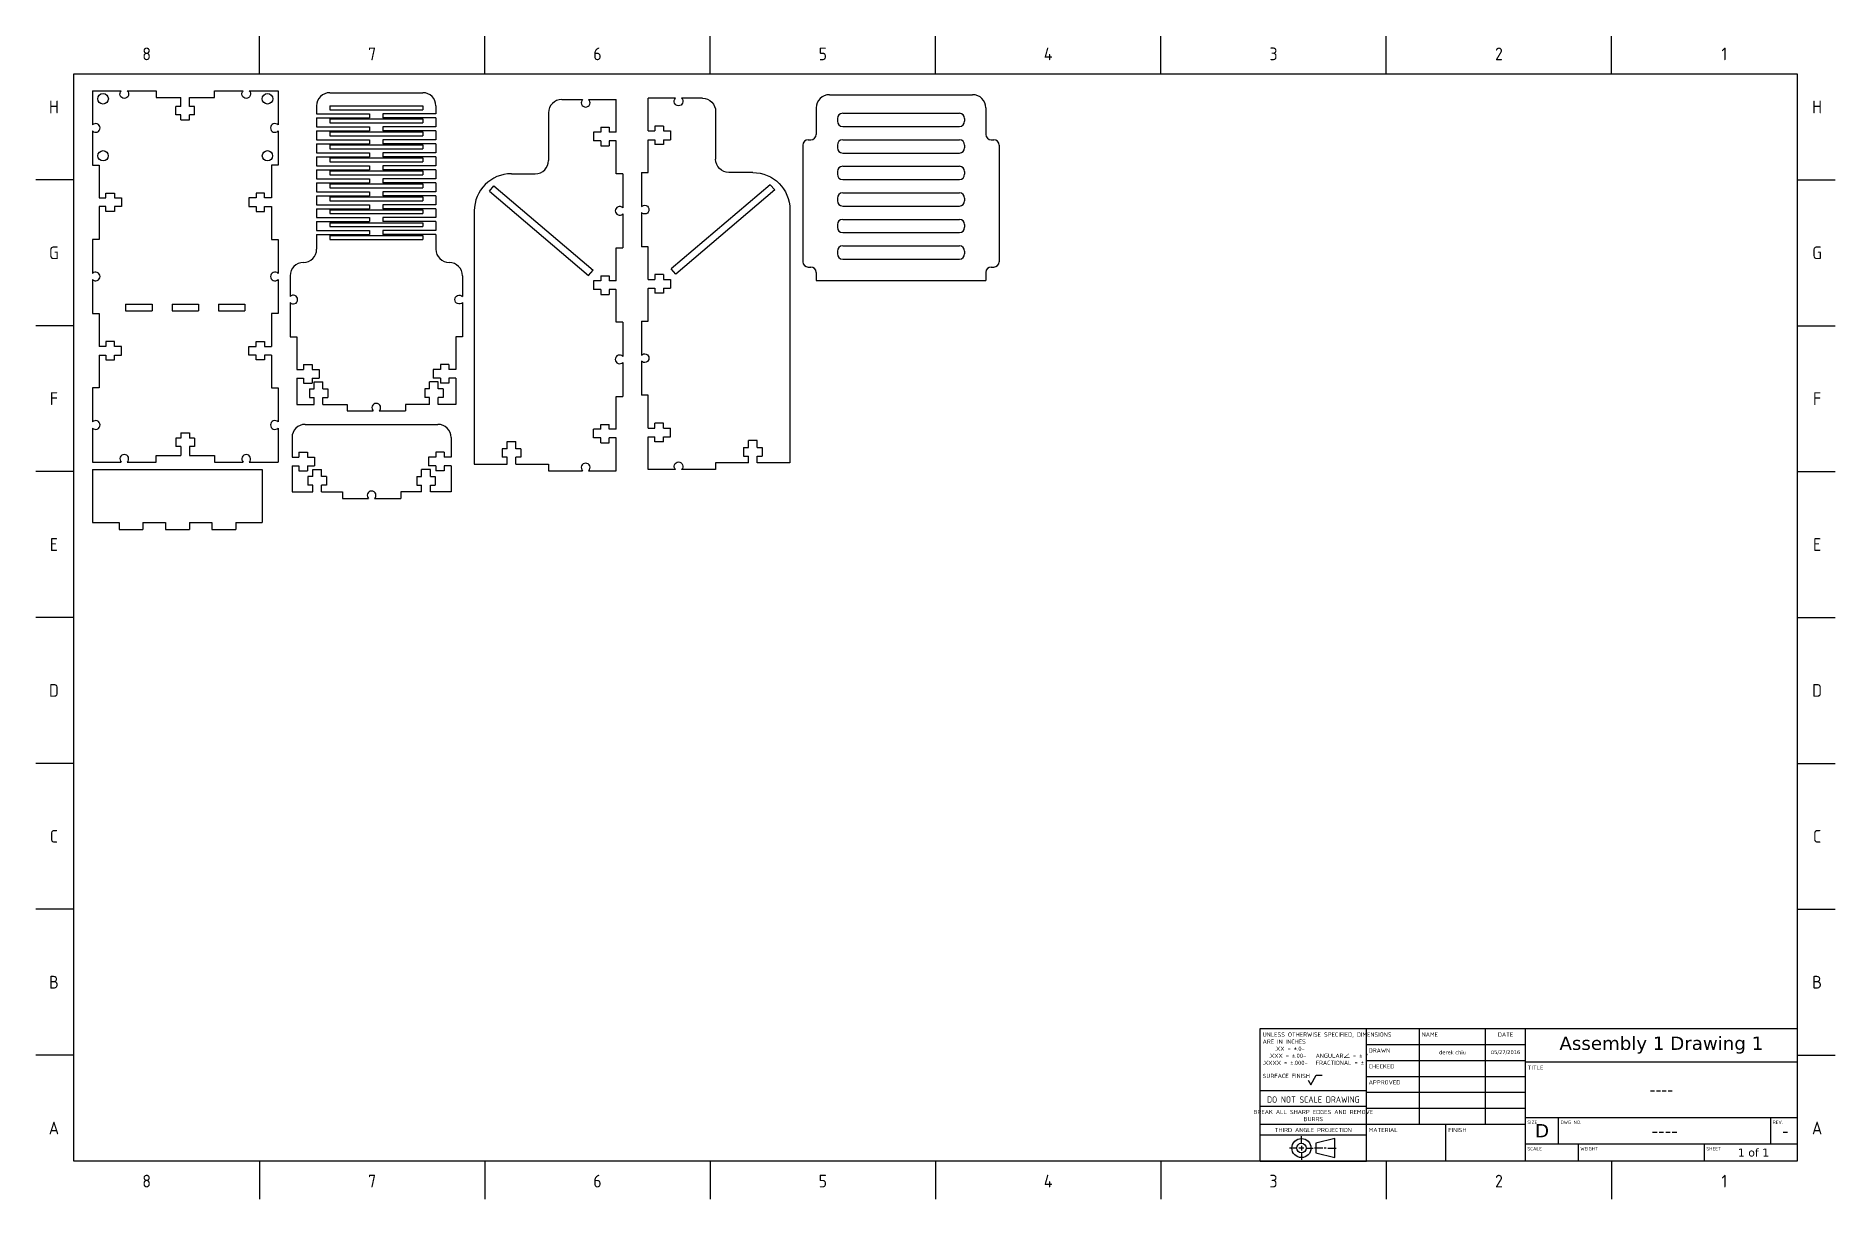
# Model space of a CAD drawing. Extents: x 0 to 33.9, y 0 to 22.
import ezdxf

# ---------------------------------------------------------------- set-up
doc = ezdxf.new("R2010")
doc.units = 0
doc.header["$LTSCALE"] = 0.5
doc.header["$MEASUREMENT"] = 0
for name, color, linetype in [('BORDER_FRAME', 7, 'CONTINUOUS'), ('BORDER_ZONES', 7, 'CONTINUOUS'), ('TITLE_BLOCK', 7, 'CONTINUOUS'), ('VISIBLE', 7, 'CONTINUOUS')]:
    doc.layers.add(name, color=color, linetype=linetype)
doc.styles.add('ONSHAPE-STANDARD', font='ISOCP.SHX')
doc.styles.add('ONSHAPE-STANDARD-FIELDS', font='DejaVuSansMono.ttf')

msp = doc.modelspace()

# ---------------------------------------------------------------- linework, layer by layer
at = {"layer": 'BORDER_FRAME', "color": 7}
for p, q in [((0.713, 0.75), (0.713, 21.25)), ((0.713, 21.25), (33.212, 21.25)), ((33.212, 21.25), (33.212, 0.75)), ((33.212, 0.75), (0.713, 0.75))]:
    msp.add_line(p, q, dxfattribs=at)
at = {"layer": 'BORDER_ZONES', "color": 7}
for p, q in [((4.213, 21.25), (4.213, 21.962)), ((8.463, 21.25), (8.463, 21.962)), ((12.713, 21.25), (12.713, 21.962)), ((16.962, 21.25), (16.962, 21.962)), ((21.212, 21.25), (21.212, 21.962)), ((25.462, 21.25), (25.462, 21.962)), ((29.712, 21.25), (29.712, 21.962)), ((0.713, 19.25), (0, 19.25)), ((33.212, 19.25), (33.925, 19.25)), ((0.713, 16.5), (0, 16.5)), ((33.212, 16.5), (33.925, 16.5)), ((0.713, 13.75), (0, 13.75)), ((33.212, 13.75), (33.925, 13.75)), ((0.713, 11), (0, 11)), ((33.212, 11), (33.925, 11)), ((0.713, 8.25), (0, 8.25)), ((33.212, 8.25), (33.925, 8.25)), ((0.713, 5.5), (0, 5.5)), ((33.212, 5.5), (33.925, 5.5)), ((0.713, 2.75), (0, 2.75)), ((33.212, 2.75), (33.925, 2.75)), ((4.213, 0.75), (4.213, 0.037)), ((8.463, 0.75), (8.463, 0.037)), ((12.713, 0.75), (12.713, 0.037)), ((16.962, 0.75), (16.962, 0.037)), ((21.212, 0.75), (21.212, 0.037)), ((25.462, 0.75), (25.462, 0.037)), ((29.712, 0.75), (29.712, 0.037))]:
    msp.add_line(p, q, dxfattribs=at)
at = {"layer": 'TITLE_BLOCK', "color": 7}
for p, q in [((23.087, 0.75), (23.087, 3.25)), ((23.087, 3.25), (25.087, 3.25)), ((25.087, 0.75), (25.087, 3.25)), ((25.087, 3.25), (28.087, 3.25)), ((26.087, 1.45), (26.087, 3.25)), ((27.337, 1.45), (27.337, 3.25)), ((28.087, 0.75), (28.087, 3.25)), ((28.087, 3.25), (33.212, 3.25)), ((25.087, 2.95), (28.087, 2.95)), ((24.038, 2.193), (24.142, 2.375)), ((24.142, 2.375), (24.253, 2.375)), ((25.087, 2.65), (28.087, 2.65)), ((28.087, 2.625), (33.212, 2.625)), ((23.087, 2.08), (25.087, 2.08)), ((23.988, 2.28), (24.038, 2.193)), ((25.087, 2.35), (28.087, 2.35)), ((25.087, 2.05), (28.087, 2.05)), ((23.087, 1.79), (25.087, 1.79)), ((25.087, 1.75), (28.087, 1.75)), ((23.087, 1.45), (25.087, 1.45)), ((25.087, 1.45), (28.087, 1.45)), ((26.587, 0.75), (26.587, 1.45)), ((28.087, 1.575), (33.212, 1.575)), ((28.712, 1.075), (28.712, 1.575)), ((32.712, 1.075), (32.712, 1.575)), ((23.087, 1.25), (25.087, 1.25)), ((23.863, 1.088), (23.863, 1.223)), ((23.863, 1.043), (23.863, 0.953)), ((24.492, 1.178), (24.133, 1.088)), ((24.133, 1.088), (24.133, 0.908)), ((24.492, 0.818), (24.492, 1.178)), ((28.087, 1.075), (33.212, 1.075)), ((29.087, 0.75), (29.087, 1.075)), ((31.462, 0.75), (31.462, 1.075)), ((23.087, 0.75), (25.087, 0.75)), ((23.773, 0.998), (23.637, 0.998)), ((23.907, 0.998), (23.817, 0.998)), ((23.863, 0.908), (23.863, 0.773)), ((23.953, 0.998), (24.087, 0.998)), ((24.267, 0.998), (24.11, 0.998)), ((24.133, 0.908), (24.492, 0.818)), ((24.331, 0.998), (24.294, 0.998)), ((24.358, 0.998), (24.515, 0.998))]:
    msp.add_line(p, q, dxfattribs=at)
for radius in [0.18, 0.09]:
    msp.add_circle((23.863, 0.998), radius, dxfattribs=at)
at = {"layer": 'VISIBLE'}
for p, q in [((1.065, 20.929), (1.065, 20.286)), ((1.065, 20.929), (1.609, 20.929)), ((1.722, 20.929), (2.265, 20.929)), ((2.265, 20.929), (2.265, 20.804)), ((2.265, 20.804), (2.733, 20.804)), ((2.733, 20.635), (2.733, 20.804)), ((2.898, 20.635), (2.898, 20.804)), ((2.898, 20.804), (3.365, 20.804)), ((3.365, 20.804), (3.365, 20.929)), ((3.365, 20.929), (3.909, 20.929)), ((4.022, 20.929), (4.565, 20.929)), ((4.565, 20.929), (4.565, 20.286)), ((5.542, 20.893), (7.292, 20.893)), ((9.916, 20.766), (10.309, 20.766)), ((10.422, 20.766), (10.941, 20.766)), ((10.941, 20.149), (10.941, 20.766)), ((11.542, 20.172), (11.542, 20.789)), ((12.06, 20.789), (11.542, 20.789)), ((12.567, 20.789), (12.173, 20.789)), ((14.962, 20.856), (17.662, 20.856)), ((2.733, 20.635), (2.64, 20.635)), ((2.64, 20.475), (2.64, 20.635)), ((2.733, 20.475), (2.64, 20.475)), ((2.733, 20.379), (2.733, 20.475)), ((2.733, 20.379), (2.898, 20.379)), ((2.99, 20.635), (2.898, 20.635)), ((2.898, 20.379), (2.898, 20.475)), ((2.99, 20.475), (2.898, 20.475)), ((2.99, 20.475), (2.99, 20.635)), ((5.292, 20.643), (5.292, 20.493)), ((5.292, 20.493), (6.292, 20.493)), ((5.292, 20.418), (5.292, 20.249)), ((5.292, 20.418), (6.292, 20.418)), ((5.542, 20.643), (7.292, 20.643)), ((5.542, 20.643), (5.542, 20.568)), ((5.542, 20.568), (7.292, 20.568)), ((5.542, 20.399), (7.292, 20.399)), ((5.542, 20.399), (5.542, 20.324)), ((6.292, 20.493), (6.292, 20.418)), ((7.542, 20.493), (6.542, 20.493)), ((6.542, 20.493), (6.542, 20.418)), ((7.542, 20.418), (6.542, 20.418)), ((7.292, 20.643), (7.292, 20.568)), ((7.292, 20.399), (7.292, 20.324)), ((7.542, 20.643), (7.542, 20.493)), ((7.542, 20.418), (7.542, 20.249)), ((9.666, 20.516), (9.666, 19.616)), ((12.817, 20.539), (12.817, 19.639)), ((14.712, 20.606), (14.712, 20.106)), ((15.112, 20.406), (15.112, 20.356)), ((15.212, 20.506), (17.412, 20.506)), ((17.512, 20.406), (17.512, 20.356)), ((17.912, 20.606), (17.912, 20.106)), ((1.065, 20.172), (1.065, 19.529)), ((4.565, 20.172), (4.565, 19.529)), ((5.292, 20.249), (6.292, 20.249)), ((5.292, 20.174), (5.292, 20.005)), ((5.292, 20.174), (6.292, 20.174)), ((5.542, 20.324), (7.292, 20.324)), ((5.542, 20.155), (5.542, 20.08)), ((5.542, 20.155), (7.292, 20.155)), ((5.542, 20.08), (7.292, 20.08)), ((6.292, 20.249), (6.292, 20.174)), ((7.542, 20.249), (6.542, 20.249)), ((6.542, 20.249), (6.542, 20.174)), ((7.542, 20.174), (6.542, 20.174)), ((7.292, 20.155), (7.292, 20.08)), ((7.542, 20.174), (7.542, 20.005)), ((10.651, 20.149), (10.516, 20.149)), ((10.516, 20.149), (10.516, 19.984)), ((10.651, 20.241), (10.811, 20.241)), ((10.651, 20.241), (10.651, 20.149)), ((10.811, 20.241), (10.811, 20.149)), ((10.941, 20.149), (10.811, 20.149)), ((11.542, 20.172), (11.672, 20.172)), ((11.832, 20.264), (11.672, 20.264)), ((11.672, 20.264), (11.672, 20.172)), ((11.832, 20.264), (11.832, 20.172)), ((11.832, 20.172), (11.967, 20.172)), ((11.967, 20.172), (11.967, 20.007)), ((15.212, 20.256), (17.412, 20.256)), ((5.292, 20.005), (6.292, 20.005)), ((5.292, 19.93), (5.292, 19.76)), ((5.292, 19.93), (6.292, 19.93)), ((5.292, 19.76), (6.292, 19.76)), ((5.292, 19.685), (5.292, 19.516)), ((5.292, 19.685), (6.292, 19.685)), ((5.542, 19.91), (7.292, 19.91)), ((5.542, 19.91), (5.542, 19.835)), ((5.542, 19.835), (7.292, 19.835)), ((6.292, 20.005), (6.292, 19.93)), ((6.292, 19.76), (6.292, 19.685)), ((7.542, 20.005), (6.542, 20.005)), ((6.542, 20.005), (6.542, 19.93)), ((7.542, 19.93), (6.542, 19.93)), ((6.542, 19.76), (6.542, 19.685)), ((7.542, 19.76), (6.542, 19.76)), ((7.542, 19.685), (6.542, 19.685)), ((7.292, 19.91), (7.292, 19.835)), ((7.542, 19.93), (7.542, 19.76)), ((7.542, 19.685), (7.542, 19.516)), ((10.651, 19.984), (10.516, 19.984)), ((10.651, 19.984), (10.651, 19.891)), ((10.651, 19.891), (10.811, 19.891)), ((10.811, 19.984), (10.811, 19.891)), ((10.941, 19.984), (10.811, 19.984)), ((10.941, 19.366), (10.941, 19.984)), ((11.542, 19.389), (11.542, 20.007)), ((11.542, 20.007), (11.672, 20.007)), ((11.672, 20.007), (11.672, 19.914)), ((11.832, 19.914), (11.672, 19.914)), ((11.832, 20.007), (11.832, 19.914)), ((11.832, 20.007), (11.967, 20.007)), ((14.462, 19.906), (14.462, 17.706)), ((14.562, 20.006), (14.612, 20.006)), ((15.112, 19.906), (15.112, 19.856)), ((15.212, 20.006), (17.412, 20.006)), ((15.212, 19.756), (17.412, 19.756)), ((17.512, 19.906), (17.512, 19.856)), ((18.012, 20.006), (18.062, 20.006)), ((18.162, 19.906), (18.162, 17.706)), ((1.065, 19.529), (1.19, 19.529)), ((1.19, 19.529), (1.19, 18.911)), ((4.565, 19.529), (4.44, 19.529)), ((4.44, 19.529), (4.44, 18.911)), ((5.292, 19.516), (6.292, 19.516)), ((5.292, 19.441), (5.292, 19.271)), ((5.292, 19.441), (6.292, 19.441)), ((5.542, 19.666), (7.292, 19.666)), ((5.542, 19.666), (5.542, 19.591)), ((5.542, 19.591), (7.292, 19.591)), ((5.542, 19.421), (7.292, 19.421)), ((5.542, 19.421), (5.542, 19.346)), ((5.542, 19.346), (7.292, 19.346)), ((6.292, 19.516), (6.292, 19.441)), ((7.542, 19.516), (6.542, 19.516)), ((6.542, 19.516), (6.542, 19.441)), ((7.542, 19.441), (6.542, 19.441)), ((7.292, 19.666), (7.292, 19.591)), ((7.292, 19.421), (7.292, 19.346)), ((7.542, 19.441), (7.542, 19.271)), ((8.966, 19.366), (9.416, 19.366)), ((11.066, 19.366), (10.941, 19.366)), ((11.066, 19.366), (11.066, 18.723)), ((11.417, 19.389), (11.417, 18.746)), ((11.417, 19.389), (11.542, 19.389)), ((13.517, 19.389), (13.067, 19.389)), ((15.112, 19.406), (15.112, 19.356)), ((15.212, 19.506), (17.412, 19.506)), ((17.512, 19.406), (17.512, 19.356)), ((1.32, 19.001), (1.48, 19.001)), ((1.32, 18.911), (1.32, 19.001)), ((1.48, 19.001), (1.48, 18.911)), ((4.31, 19.001), (4.15, 19.001)), ((4.15, 19.001), (4.15, 18.911)), ((4.31, 18.911), (4.31, 19.001)), ((5.292, 19.271), (6.292, 19.271)), ((5.292, 19.196), (5.292, 19.027)), ((5.292, 19.196), (6.292, 19.196)), ((5.292, 19.027), (6.292, 19.027)), ((5.542, 19.177), (7.292, 19.177)), ((5.542, 19.177), (5.542, 19.102)), ((5.542, 19.102), (7.292, 19.102)), ((6.292, 19.271), (6.292, 19.196)), ((6.292, 19.027), (6.292, 18.952)), ((7.542, 19.271), (6.542, 19.271)), ((6.542, 19.271), (6.542, 19.196)), ((7.542, 19.196), (6.542, 19.196)), ((7.542, 19.027), (6.542, 19.027)), ((6.542, 19.027), (6.542, 18.952)), ((7.292, 19.177), (7.292, 19.102)), ((7.542, 19.196), (7.542, 19.027)), ((8.552, 19.037), (8.637, 19.136)), ((8.552, 19.037), (10.42, 17.449)), ((8.637, 19.136), (10.504, 17.548)), ((13.846, 19.159), (11.978, 17.571)), ((13.93, 19.06), (12.063, 17.472)), ((13.93, 19.06), (13.846, 19.159)), ((15.212, 19.256), (17.412, 19.256)), ((15.212, 19.006), (17.412, 19.006)), ((1.19, 18.911), (1.32, 18.911)), ((1.19, 18.746), (1.19, 18.129)), ((1.32, 18.746), (1.19, 18.746)), ((1.32, 18.651), (1.32, 18.746)), ((1.48, 18.911), (1.615, 18.911)), ((1.48, 18.746), (1.48, 18.651)), ((1.615, 18.746), (1.48, 18.746)), ((1.615, 18.911), (1.615, 18.746)), ((4.15, 18.911), (4.015, 18.911)), ((4.015, 18.911), (4.015, 18.746)), ((4.015, 18.746), (4.15, 18.746)), ((4.15, 18.746), (4.15, 18.651)), ((4.44, 18.911), (4.31, 18.911)), ((4.31, 18.651), (4.31, 18.746)), ((4.31, 18.746), (4.44, 18.746)), ((4.44, 18.746), (4.44, 18.129)), ((5.292, 18.952), (5.292, 18.782)), ((5.292, 18.952), (6.292, 18.952)), ((5.292, 18.782), (6.292, 18.782)), ((5.292, 18.707), (5.292, 18.538)), ((5.292, 18.707), (6.292, 18.707)), ((5.542, 18.932), (7.292, 18.932)), ((5.542, 18.932), (5.542, 18.857)), ((5.542, 18.857), (7.292, 18.857)), ((5.542, 18.688), (7.292, 18.688)), ((5.542, 18.688), (5.542, 18.613)), ((6.292, 18.782), (6.292, 18.707)), ((7.542, 18.952), (6.542, 18.952)), ((7.542, 18.782), (6.542, 18.782)), ((6.542, 18.782), (6.542, 18.707)), ((7.542, 18.707), (6.542, 18.707)), ((7.292, 18.932), (7.292, 18.857)), ((7.292, 18.688), (7.292, 18.613)), ((7.542, 18.952), (7.542, 18.782)), ((7.542, 18.707), (7.542, 18.538)), ((8.266, 18.666), (8.266, 13.891)), ((14.217, 18.689), (14.217, 13.914)), ((15.112, 18.906), (15.112, 18.856)), ((15.212, 18.756), (17.412, 18.756)), ((17.512, 18.906), (17.512, 18.856)), ((1.48, 18.651), (1.32, 18.651)), ((4.15, 18.651), (4.31, 18.651)), ((5.292, 18.538), (6.292, 18.538)), ((5.292, 18.463), (5.292, 18.293)), ((5.292, 18.463), (6.292, 18.463)), ((5.542, 18.613), (7.292, 18.613)), ((5.542, 18.443), (7.292, 18.443)), ((5.542, 18.443), (5.542, 18.368)), ((5.542, 18.368), (7.292, 18.368)), ((6.292, 18.538), (6.292, 18.463)), ((7.542, 18.538), (6.542, 18.538)), ((6.542, 18.538), (6.542, 18.463)), ((7.542, 18.463), (6.542, 18.463)), ((7.292, 18.443), (7.292, 18.368)), ((7.542, 18.463), (7.542, 18.293)), ((11.066, 18.61), (11.066, 17.966)), ((11.417, 18.633), (11.417, 17.989)), ((15.112, 18.406), (15.112, 18.356)), ((15.212, 18.506), (17.412, 18.506)), ((17.512, 18.406), (17.512, 18.356)), ((1.065, 18.129), (1.065, 17.486)), ((1.19, 18.129), (1.065, 18.129)), ((4.44, 18.129), (4.565, 18.129)), ((4.565, 18.129), (4.565, 17.486)), ((5.292, 18.293), (6.292, 18.293)), ((5.292, 18.218), (5.292, 17.943)), ((5.292, 18.218), (6.292, 18.218)), ((5.542, 18.199), (5.542, 18.124)), ((5.542, 18.199), (7.292, 18.199)), ((5.542, 18.124), (7.292, 18.124)), ((6.292, 18.293), (6.292, 18.218)), ((7.542, 18.293), (6.542, 18.293)), ((6.542, 18.293), (6.542, 18.218)), ((7.542, 18.218), (6.542, 18.218)), ((7.292, 18.199), (7.292, 18.124)), ((7.542, 18.218), (7.542, 17.943)), ((11.542, 17.989), (11.417, 17.989)), ((11.542, 17.372), (11.542, 17.989)), ((15.212, 18.256), (17.412, 18.256)), ((15.212, 18.006), (17.412, 18.006)), ((10.941, 17.966), (11.066, 17.966)), ((10.941, 17.349), (10.941, 17.966)), ((15.112, 17.906), (15.112, 17.856)), ((15.212, 17.756), (17.412, 17.756)), ((17.512, 17.906), (17.512, 17.856)), ((1.065, 17.372), (1.065, 16.729)), ((4.565, 17.372), (4.565, 16.729)), ((4.792, 17.443), (4.792, 17.05)), ((8.042, 17.443), (8.042, 17.05)), ((10.42, 17.449), (10.504, 17.548)), ((10.651, 17.349), (10.516, 17.349)), ((10.516, 17.349), (10.516, 17.184)), ((10.651, 17.441), (10.811, 17.441)), ((10.651, 17.441), (10.651, 17.349)), ((10.811, 17.441), (10.811, 17.349)), ((10.941, 17.349), (10.811, 17.349)), ((11.542, 17.372), (11.672, 17.372)), ((11.832, 17.464), (11.672, 17.464)), ((11.672, 17.464), (11.672, 17.372)), ((11.832, 17.464), (11.832, 17.372)), ((11.832, 17.372), (11.967, 17.372)), ((11.967, 17.372), (11.967, 17.207)), ((12.063, 17.472), (11.978, 17.571)), ((14.562, 17.606), (14.612, 17.606)), ((14.712, 17.506), (14.712, 17.356)), ((14.712, 17.356), (17.912, 17.356)), ((17.912, 17.506), (17.912, 17.356)), ((18.012, 17.606), (18.062, 17.606)), ((10.651, 17.184), (10.516, 17.184)), ((10.651, 17.184), (10.651, 17.091)), ((10.651, 17.091), (10.811, 17.091)), ((10.811, 17.184), (10.811, 17.091)), ((10.932, 17.184), (10.811, 17.184)), ((10.932, 17.184), (10.941, 17.177)), ((10.941, 16.566), (10.941, 17.177)), ((11.55, 17.207), (11.542, 17.2)), ((11.542, 16.589), (11.542, 17.2)), ((11.55, 17.207), (11.672, 17.207)), ((11.672, 17.207), (11.672, 17.114)), ((11.832, 17.114), (11.672, 17.114)), ((11.832, 17.207), (11.967, 17.207)), ((11.832, 17.207), (11.832, 17.114)), ((1.065, 16.729), (1.19, 16.729)), ((1.19, 16.729), (1.19, 16.111)), ((1.69, 16.909), (2.19, 16.909)), ((1.69, 16.909), (1.69, 16.779)), ((1.69, 16.779), (2.19, 16.779)), ((2.19, 16.909), (2.19, 16.779)), ((2.565, 16.909), (3.065, 16.909)), ((2.565, 16.909), (2.565, 16.779)), ((2.565, 16.779), (3.065, 16.779)), ((3.065, 16.909), (3.065, 16.779)), ((3.44, 16.909), (3.94, 16.909)), ((3.44, 16.909), (3.44, 16.779)), ((3.44, 16.779), (3.94, 16.779)), ((3.94, 16.909), (3.94, 16.779)), ((4.565, 16.729), (4.44, 16.729)), ((4.44, 16.729), (4.44, 16.111)), ((4.792, 16.937), (4.792, 16.293)), ((8.042, 16.937), (8.042, 16.293)), ((4.792, 16.293), (4.917, 16.293)), ((4.917, 16.293), (4.917, 15.676)), ((8.042, 16.293), (7.917, 16.293)), ((7.917, 16.293), (7.917, 15.676)), ((11.066, 16.566), (10.941, 16.566)), ((11.066, 16.566), (11.066, 15.923)), ((11.417, 16.589), (11.417, 15.946)), ((11.417, 16.589), (11.542, 16.589)), ((1.32, 16.111), (1.19, 16.111)), ((1.19, 15.946), (1.19, 15.329)), ((1.19, 15.946), (1.32, 15.946)), ((1.48, 16.206), (1.32, 16.206)), ((1.32, 16.206), (1.32, 16.111)), ((1.32, 15.946), (1.32, 15.856)), ((1.48, 16.111), (1.48, 16.206)), ((1.615, 16.111), (1.48, 16.111)), ((1.48, 15.856), (1.48, 15.946)), ((1.48, 15.946), (1.615, 15.946)), ((1.615, 15.946), (1.615, 16.111)), ((4.015, 16.111), (4.15, 16.111)), ((4.015, 15.946), (4.015, 16.111)), ((4.15, 15.946), (4.015, 15.946)), ((4.15, 16.206), (4.31, 16.206)), ((4.15, 16.111), (4.15, 16.206)), ((4.15, 15.856), (4.15, 15.946)), ((4.31, 16.206), (4.31, 16.111)), ((4.31, 16.111), (4.44, 16.111)), ((4.31, 15.946), (4.31, 15.856)), ((4.44, 15.946), (4.31, 15.946)), ((4.44, 15.946), (4.44, 15.329)), ((1.32, 15.856), (1.48, 15.856)), ((4.31, 15.856), (4.15, 15.856)), ((4.917, 15.676), (5.047, 15.676)), ((5.047, 15.768), (5.207, 15.768)), ((5.047, 15.768), (5.047, 15.676)), ((5.207, 15.768), (5.207, 15.676)), ((5.207, 15.676), (5.342, 15.676)), ((5.342, 15.676), (5.342, 15.511)), ((7.627, 15.676), (7.492, 15.676)), ((7.492, 15.676), (7.492, 15.511)), ((7.787, 15.768), (7.627, 15.768)), ((7.627, 15.768), (7.627, 15.676)), ((7.787, 15.768), (7.787, 15.676)), ((7.917, 15.676), (7.787, 15.676)), ((11.066, 15.81), (11.066, 15.166)), ((11.417, 15.833), (11.417, 15.189)), ((1.065, 15.329), (1.065, 14.686)), ((1.19, 15.329), (1.065, 15.329)), ((4.44, 15.329), (4.565, 15.329)), ((4.565, 15.329), (4.565, 14.686)), ((4.917, 15.511), (4.917, 15.018)), ((4.917, 15.511), (5.047, 15.511)), ((5.047, 15.511), (5.047, 15.418)), ((5.047, 15.418), (5.207, 15.418)), ((5.155, 15.308), (5.247, 15.308)), ((5.155, 15.308), (5.155, 15.148)), ((5.207, 15.511), (5.342, 15.511)), ((5.207, 15.511), (5.207, 15.418)), ((5.247, 15.443), (5.412, 15.443)), ((5.247, 15.308), (5.247, 15.443)), ((5.412, 15.308), (5.412, 15.443)), ((5.412, 15.308), (5.505, 15.308)), ((5.505, 15.308), (5.505, 15.148)), ((7.422, 15.308), (7.33, 15.308)), ((7.33, 15.308), (7.33, 15.148)), ((7.587, 15.443), (7.422, 15.443)), ((7.422, 15.308), (7.422, 15.443)), ((7.627, 15.511), (7.492, 15.511)), ((7.587, 15.308), (7.587, 15.443)), ((7.68, 15.308), (7.587, 15.308)), ((7.627, 15.511), (7.627, 15.418)), ((7.787, 15.418), (7.627, 15.418)), ((7.68, 15.308), (7.68, 15.148)), ((7.787, 15.511), (7.787, 15.418)), ((7.917, 15.511), (7.787, 15.511)), ((7.917, 15.511), (7.917, 15.018)), ((4.917, 15.018), (5.247, 15.018)), ((5.155, 15.148), (5.247, 15.148)), ((5.247, 15.018), (5.247, 15.148)), ((5.412, 15.018), (5.412, 15.148)), ((5.412, 15.148), (5.505, 15.148)), ((5.412, 15.018), (5.867, 15.018)), ((5.867, 15.018), (5.867, 14.893)), ((7.422, 15.018), (6.967, 15.018)), ((6.967, 15.018), (6.967, 14.893)), ((7.422, 15.148), (7.33, 15.148)), ((7.422, 15.018), (7.422, 15.148)), ((7.587, 15.018), (7.587, 15.148)), ((7.68, 15.148), (7.587, 15.148)), ((7.917, 15.018), (7.587, 15.018)), ((10.941, 15.166), (11.066, 15.166)), ((10.941, 14.549), (10.941, 15.166)), ((11.542, 15.189), (11.417, 15.189)), ((11.542, 14.572), (11.542, 15.189)), ((5.079, 14.641), (7.579, 14.641)), ((5.867, 14.893), (6.361, 14.893)), ((6.474, 14.893), (6.967, 14.893)), ((10.651, 14.641), (10.811, 14.641)), ((10.651, 14.549), (10.651, 14.641)), ((10.811, 14.549), (10.811, 14.641)), ((11.832, 14.664), (11.672, 14.664)), ((11.672, 14.572), (11.672, 14.664)), ((11.832, 14.572), (11.832, 14.664)), ((1.065, 14.572), (1.065, 13.929)), ((2.733, 14.382), (2.64, 14.382)), ((2.64, 14.382), (2.64, 14.222)), ((2.733, 14.479), (2.898, 14.479)), ((2.733, 14.479), (2.733, 14.382)), ((2.898, 14.479), (2.898, 14.382)), ((2.99, 14.382), (2.898, 14.382)), ((2.99, 14.382), (2.99, 14.222)), ((4.565, 14.572), (4.565, 13.929)), ((4.829, 14.391), (4.829, 14.024)), ((7.829, 14.391), (7.829, 14.024)), ((8.883, 14.316), (9.048, 14.316)), ((8.883, 14.181), (8.883, 14.316)), ((9.048, 14.181), (9.048, 14.316)), ((10.651, 14.549), (10.516, 14.549)), ((10.516, 14.384), (10.516, 14.549)), ((10.651, 14.384), (10.516, 14.384)), ((10.651, 14.291), (10.651, 14.384)), ((10.651, 14.291), (10.811, 14.291)), ((10.941, 14.549), (10.811, 14.549)), ((10.811, 14.291), (10.811, 14.384)), ((10.941, 14.384), (10.811, 14.384)), ((10.941, 13.766), (10.941, 14.384)), ((11.542, 14.572), (11.672, 14.572)), ((11.542, 13.789), (11.542, 14.407)), ((11.542, 14.407), (11.672, 14.407)), ((11.672, 14.314), (11.672, 14.407)), ((11.832, 14.314), (11.672, 14.314)), ((11.832, 14.572), (11.967, 14.572)), ((11.832, 14.314), (11.832, 14.407)), ((11.832, 14.407), (11.967, 14.407)), ((11.967, 14.407), (11.967, 14.572)), ((13.599, 14.339), (13.434, 14.339)), ((13.434, 14.204), (13.434, 14.339)), ((13.599, 14.204), (13.599, 14.339)), ((1.065, 13.929), (1.609, 13.929)), ((1.722, 13.929), (2.265, 13.929)), ((2.265, 14.054), (2.733, 14.054)), ((2.265, 13.929), (2.265, 14.054)), ((2.733, 14.222), (2.64, 14.222)), ((2.733, 14.222), (2.733, 14.054)), ((2.898, 14.222), (2.898, 14.054)), ((2.99, 14.222), (2.898, 14.222)), ((2.898, 14.054), (3.365, 14.054)), ((3.365, 14.054), (3.365, 13.929)), ((3.365, 13.929), (3.909, 13.929)), ((4.022, 13.929), (4.565, 13.929)), ((4.829, 14.024), (4.959, 14.024)), ((4.959, 14.116), (5.119, 14.116)), ((4.959, 14.116), (4.959, 14.024)), ((5.119, 14.116), (5.119, 14.024)), ((5.119, 14.024), (5.254, 14.024)), ((5.254, 14.024), (5.254, 13.859)), ((7.539, 14.024), (7.404, 14.024)), ((7.404, 14.024), (7.404, 13.859)), ((7.699, 14.116), (7.539, 14.116)), ((7.539, 14.116), (7.539, 14.024)), ((7.699, 14.116), (7.699, 14.024)), ((7.829, 14.024), (7.699, 14.024)), ((8.791, 14.181), (8.791, 14.021)), ((8.883, 14.181), (8.791, 14.181)), ((8.883, 14.021), (8.791, 14.021)), ((8.883, 13.891), (8.883, 14.021)), ((9.141, 14.181), (9.048, 14.181)), ((9.048, 13.891), (9.048, 14.021)), ((9.141, 14.021), (9.048, 14.021)), ((9.141, 14.181), (9.141, 14.021)), ((13.434, 13.914), (12.817, 13.914)), ((12.817, 13.914), (12.817, 13.789)), ((13.342, 14.204), (13.434, 14.204)), ((13.342, 14.204), (13.342, 14.044)), ((13.342, 14.044), (13.434, 14.044)), ((13.434, 13.914), (13.434, 14.044)), ((13.599, 14.204), (13.692, 14.204)), ((13.599, 13.914), (13.599, 14.044)), ((13.599, 14.044), (13.692, 14.044)), ((14.217, 13.914), (13.599, 13.914)), ((13.692, 14.204), (13.692, 14.044)), ((1.068, 13.789), (1.068, 12.789)), ((1.068, 13.789), (4.268, 13.789)), ((4.268, 13.789), (4.268, 12.789)), ((4.829, 13.859), (4.829, 13.366)), ((4.829, 13.859), (4.959, 13.859)), ((4.959, 13.859), (4.959, 13.766)), ((4.959, 13.766), (5.119, 13.766)), ((5.119, 13.859), (5.119, 13.766)), ((5.119, 13.859), (5.254, 13.859)), ((5.129, 13.656), (5.129, 13.496)), ((5.222, 13.656), (5.129, 13.656)), ((5.222, 13.791), (5.387, 13.791)), ((5.222, 13.656), (5.222, 13.791)), ((5.387, 13.656), (5.387, 13.791)), ((5.479, 13.656), (5.387, 13.656)), ((5.479, 13.656), (5.479, 13.496)), ((7.179, 13.656), (7.179, 13.496)), ((7.179, 13.656), (7.272, 13.656)), ((7.437, 13.791), (7.272, 13.791)), ((7.272, 13.656), (7.272, 13.791)), ((7.539, 13.859), (7.404, 13.859)), ((7.437, 13.656), (7.437, 13.791)), ((7.437, 13.656), (7.529, 13.656)), ((7.529, 13.656), (7.529, 13.496)), ((7.539, 13.859), (7.539, 13.766)), ((7.699, 13.766), (7.539, 13.766)), ((7.699, 13.859), (7.699, 13.766)), ((7.829, 13.859), (7.699, 13.859)), ((7.829, 13.859), (7.829, 13.366)), ((8.266, 13.891), (8.883, 13.891)), ((9.048, 13.891), (9.666, 13.891)), ((9.666, 13.891), (9.666, 13.766)), ((9.666, 13.766), (10.309, 13.766)), ((10.422, 13.766), (10.941, 13.766)), ((12.06, 13.789), (11.542, 13.789)), ((12.817, 13.789), (12.173, 13.789)), ((4.829, 13.366), (5.222, 13.366)), ((5.222, 13.496), (5.129, 13.496)), ((5.222, 13.366), (5.222, 13.496)), ((5.387, 13.366), (5.387, 13.496)), ((5.479, 13.496), (5.387, 13.496)), ((5.387, 13.366), (5.779, 13.366)), ((5.779, 13.366), (5.779, 13.241)), ((5.779, 13.241), (6.272, 13.241)), ((6.386, 13.241), (6.879, 13.241)), ((7.272, 13.366), (6.879, 13.366)), ((6.879, 13.366), (6.879, 13.241)), ((7.179, 13.496), (7.272, 13.496)), ((7.272, 13.366), (7.272, 13.496)), ((7.437, 13.366), (7.437, 13.496)), ((7.437, 13.496), (7.529, 13.496)), ((7.829, 13.366), (7.437, 13.366)), ((1.068, 12.789), (1.568, 12.789)), ((1.568, 12.789), (1.568, 12.659)), ((1.568, 12.659), (2.018, 12.659)), ((2.018, 12.789), (2.443, 12.789)), ((2.018, 12.789), (2.018, 12.659)), ((2.443, 12.789), (2.443, 12.659)), ((2.443, 12.659), (2.893, 12.659)), ((2.893, 12.789), (3.318, 12.789)), ((2.893, 12.789), (2.893, 12.659)), ((3.318, 12.789), (3.318, 12.659)), ((3.318, 12.659), (3.768, 12.659)), ((3.768, 12.789), (4.268, 12.789)), ((3.768, 12.789), (3.768, 12.659))]:
    msp.add_line(p, q, dxfattribs=at)
for centre, radius in [((1.265, 20.779), 0.1), ((4.365, 20.779), 0.1), ((1.265, 19.704), 0.0975), ((4.365, 19.704), 0.0975)]:
    msp.add_circle(centre, radius, dxfattribs=at)
at = {"layer": 'VISIBLE', "extrusion": (0, 0, -1)}
for centre, radius, start, end in [((-1.665, 20.869), 0.0825, 133.3418, 46.6582), ((-3.965, 20.869), 0.0825, 133.3418, 46.6582), ((-12.117, 20.729), 0.0825, 133.3418, 46.6582), ((-12.567, 20.539), 0.25, 90, 180), ((-13.067, 19.639), 0.25, 270, 0), ((-13.517, 18.689), 0.7, 90, 180), ((-11.477, 18.689), 0.0825, 43.3418, 316.6582), ((-7.982, 16.993), 0.0825, 223.3418, 136.6582), ((-11.477, 15.889), 0.0825, 43.3418, 316.6582), ((-12.117, 13.849), 0.0825, 313.3418, 226.6582)]:
    msp.add_arc(centre, radius, start, end, dxfattribs=at)
at = {"layer": 'VISIBLE'}
for centre, radius, start, end in [((5.542, 20.643), 0.25, 90, 180), ((7.292, 20.643), 0.25, 0, 90), ((9.916, 20.516), 0.25, 90, 180), ((10.366, 20.706), 0.0825, 133.3418, 46.6582), ((14.962, 20.606), 0.25, 90, 180), ((17.662, 20.606), 0.25, 0, 90), ((15.212, 20.406), 0.1, 90, 180), ((15.212, 20.356), 0.1, 180, 270), ((17.412, 20.406), 0.1, 0, 90), ((17.412, 20.356), 0.1, 270, 0), ((1.125, 20.229), 0.0825, 223.3418, 136.6582), ((4.505, 20.229), 0.0825, 43.3418, 316.6582), ((14.612, 20.106), 0.1, 270, 0), ((18.012, 20.106), 0.1, 180, 270), ((14.562, 19.906), 0.1, 90, 180), ((15.212, 19.906), 0.1, 90, 180), ((15.212, 19.856), 0.1, 180, 270), ((17.412, 19.906), 0.1, 0, 90), ((17.412, 19.856), 0.1, 270, 0), ((18.062, 19.906), 0.1, 0, 90), ((8.966, 18.666), 0.7, 90, 180), ((9.416, 19.616), 0.25, 270, 0), ((15.212, 19.406), 0.1, 90, 180), ((15.212, 19.356), 0.1, 180, 270), ((17.412, 19.406), 0.1, 0, 90), ((17.412, 19.356), 0.1, 270, 0), ((15.212, 18.906), 0.1, 90, 180), ((17.412, 18.906), 0.1, 0, 90), ((11.006, 18.666), 0.0825, 43.3418, 316.6582), ((15.212, 18.856), 0.1, 180, 270), ((17.412, 18.856), 0.1, 270, 0), ((15.212, 18.406), 0.1, 90, 180), ((15.212, 18.356), 0.1, 180, 270), ((17.412, 18.406), 0.1, 0, 90), ((17.412, 18.356), 0.1, 270, 0), ((15.212, 17.906), 0.1, 90, 180), ((17.412, 17.906), 0.1, 0, 90), ((5.042, 17.443), 0.25, 90, 180), ((5.042, 17.943), 0.25, 270, 0), ((7.792, 17.943), 0.25, 180, 270), ((7.792, 17.443), 0.25, 0, 90), ((14.562, 17.706), 0.1, 180, 270), ((15.212, 17.856), 0.1, 180, 270), ((17.412, 17.856), 0.1, 270, 0), ((18.062, 17.706), 0.1, 270, 0), ((1.125, 17.429), 0.0825, 223.3418, 136.6582), ((4.505, 17.429), 0.0825, 43.3418, 316.6582), ((14.612, 17.506), 0.1, 0, 90), ((18.012, 17.506), 0.1, 90, 180), ((4.852, 16.993), 0.0825, 223.3418, 136.6582), ((11.006, 15.866), 0.0825, 43.3418, 316.6582), ((6.417, 14.953), 0.0825, 313.3418, 226.6582), ((1.125, 14.629), 0.0825, 223.3418, 136.6582), ((4.505, 14.629), 0.0825, 43.3418, 316.6582), ((5.079, 14.391), 0.25, 90, 180), ((7.579, 14.391), 0.25, 0, 90), ((1.665, 13.989), 0.0825, 313.3418, 226.6582), ((3.965, 13.989), 0.0825, 313.3418, 226.6582), ((10.366, 13.826), 0.0825, 313.3418, 226.6582), ((6.329, 13.301), 0.0825, 313.3418, 226.6582)]:
    msp.add_arc(centre, radius, start, end, dxfattribs=at)

# ---------------------------------------------------------------- texts
at = {"layer": 'BORDER_ZONES', "color": 7, "char_height": 0.24, "attachment_point": 5, "style": 'ONSHAPE-STANDARD'}
for s, insert in [('8', (2.087, 21.625)), ('7', (6.338, 21.625)), ('6', (10.588, 21.625)), ('5', (14.838, 21.625)), ('4', (19.087, 21.625)), ('3', (23.337, 21.625)), ('2', (27.587, 21.625)), ('1', (31.837, 21.625)), ('H', (0.338, 20.625)), ('H', (33.587, 20.625)), ('G', (0.338, 17.875)), ('G', (33.587, 17.875)), ('F', (0.338, 15.125)), ('F', (33.587, 15.125)), ('E', (0.338, 12.375)), ('E', (33.587, 12.375)), ('D', (0.338, 9.625)), ('D', (33.587, 9.625)), ('C', (0.338, 6.875)), ('C', (33.587, 6.875)), ('B', (0.338, 4.125)), ('B', (33.587, 4.125)), ('A', (0.338, 1.375)), ('A', (33.587, 1.375)), ('8', (2.087, 0.375)), ('7', (6.338, 0.375)), ('6', (10.588, 0.375)), ('5', (14.838, 0.375)), ('4', (19.087, 0.375)), ('3', (23.337, 0.375)), ('2', (27.587, 0.375)), ('1', (31.837, 0.375))]:
    msp.add_mtext(s, dxfattribs=dict(at, insert=insert))
at = {"layer": 'TITLE_BLOCK', "color": 7}
for s, insert, char_height, width, attachment_point, style in [('UNLESS OTHERWISE SPECIFIED, DIMENSIONS ARE IN INCHES^J    .XX = ±.0-^J  .XXX = ±.00-^J.XXXX = ±.000-', (23.131, 3.178), 0.08, 2, 1, 'ONSHAPE-STANDARD'), ('NAME', (26.131, 3.178), 0.08, 1.25, 1, 'ONSHAPE-STANDARD'), ('DATE', (27.712, 3.178), 0.08, 0.75, 2, 'ONSHAPE-STANDARD'), ('Assembly 1 Drawing 1', (30.65, 2.938), 0.25, 5.125, 5, 'ONSHAPE-STANDARD-FIELDS'), ('^J^J^JANGULAR∠ = ± °^JFRACTIONAL = ±', (24.131, 3.178), 0.08, 1, 1, 'ONSHAPE-STANDARD'), ('DRAWN', (25.131, 2.878), 0.08, 1, 1, 'ONSHAPE-STANDARD'), ('derek chiu', (26.712, 2.8), 0.07, 1.25, 5, 'ONSHAPE-STANDARD-FIELDS'), ('05/27/2016', (27.712, 2.8), 0.07, 0.75, 5, 'ONSHAPE-STANDARD-FIELDS'), ('SURFACE FINISH', (23.131, 2.398), 0.08, 1, 1, 'ONSHAPE-STANDARD'), ('CHECKED', (25.131, 2.578), 0.08, 1, 1, 'ONSHAPE-STANDARD'), ('TITLE', (28.131, 2.553), 0.08, 0.625, 1, 'ONSHAPE-STANDARD'), ('APPROVED', (25.131, 2.278), 0.08, 1, 1, 'ONSHAPE-STANDARD'), ('----', (30.65, 2.1), 0.225, 5.125, 5, 'ONSHAPE-STANDARD-FIELDS'), ('BREAK ALL SHARP EDGES AND REMOVE BURRS', (24.087, 1.718), 0.08, 2, 2, 'ONSHAPE-STANDARD'), ('DO NOT SCALE DRAWING', (24.087, 1.972), 0.12, 2, 2, 'ONSHAPE-STANDARD'), ('THIRD ANGLE PROJECTION', (24.087, 1.378), 0.08, 2, 2, 'ONSHAPE-STANDARD'), ('MATERIAL', (25.131, 1.378), 0.08, 1.5, 1, 'ONSHAPE-STANDARD'), ('FINISH', (26.631, 1.378), 0.08, 1.5, 1, 'ONSHAPE-STANDARD'), ('SIZE', (28.123, 1.517), 0.064, 0.625, 1, 'ONSHAPE-STANDARD'), ('D', (28.4, 1.325), 0.25, 0.625, 5, 'ONSHAPE-STANDARD-FIELDS'), ('DWG NO.', (28.748, 1.517), 0.064, 4, 1, 'ONSHAPE-STANDARD'), ('REV.', (32.748, 1.517), 0.064, 0.5, 1, 'ONSHAPE-STANDARD'), ('----', (30.712, 1.325), 0.25, 4, 5, 'ONSHAPE-STANDARD-FIELDS'), ('-', (32.987, 1.325), 0.25, 0.45, 5, 'ONSHAPE-STANDARD-FIELDS'), ('SCALE', (28.123, 1.017), 0.064, 1, 1, 'ONSHAPE-STANDARD'), ('WEIGHT', (29.123, 1.017), 0.064, 2.375, 1, 'ONSHAPE-STANDARD'), ('SHEET', (31.498, 1.017), 0.064, 1.75, 1, 'ONSHAPE-STANDARD'), ('1 of 1', (32.388, 0.912), 0.15, 1.65, 5, 'ONSHAPE-STANDARD-FIELDS')]:
    msp.add_mtext(s, dxfattribs=dict(at, insert=insert, char_height=char_height, width=width, attachment_point=attachment_point, style=style))

doc.saveas('drawing.dxf')
